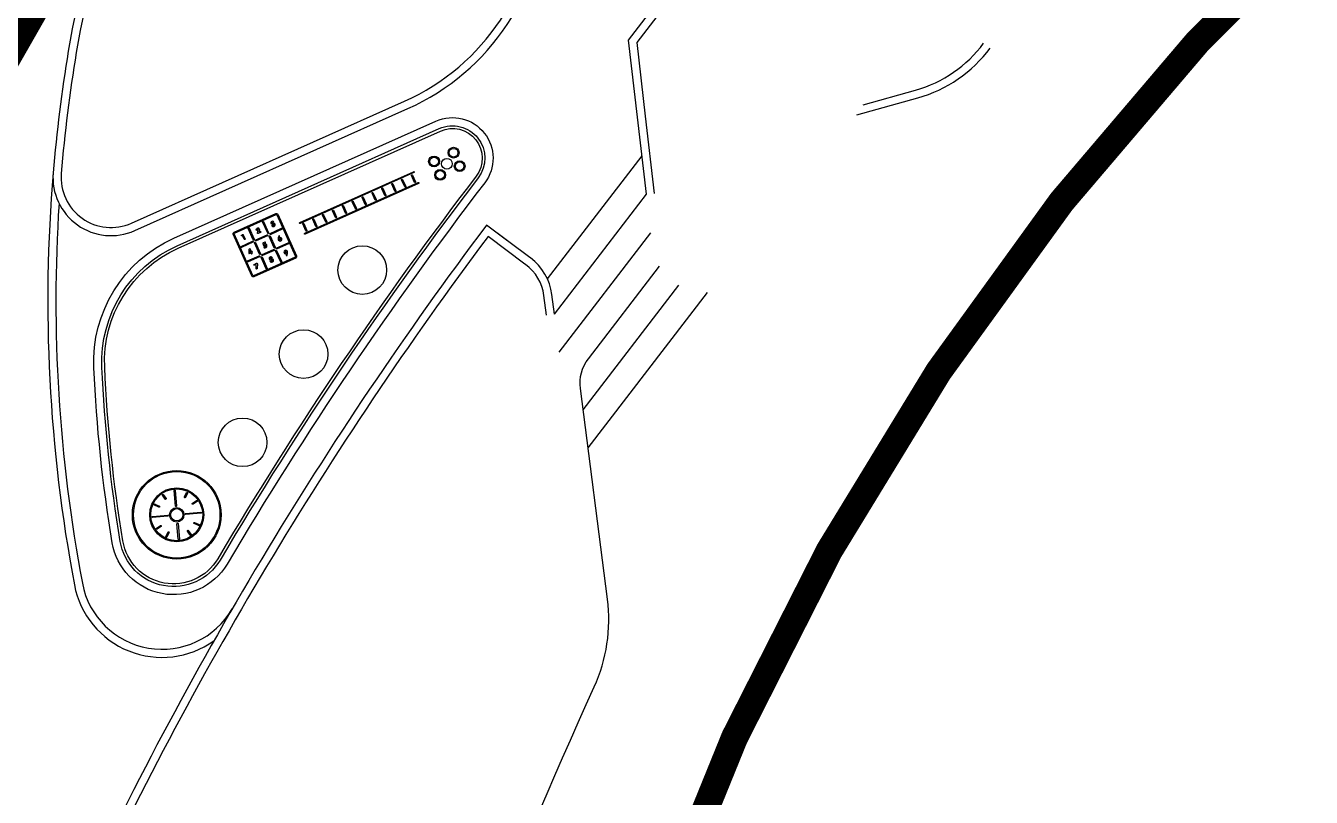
# Model space of a CAD drawing. Extents: x 216 to 1057, y -885 to -291.
# Drawn here: x 1007.362 to 1008.646, y -655.172 to -654.401 of the extents above; entities that cross this region are included whole.
import ezdxf

# ---------------------------------------------------------------- set-up
doc = ezdxf.new("R2010")
doc.units = 0
doc.header["$LTSCALE"] = 1000
doc.header["$MEASUREMENT"] = 0
doc.linetypes.add('ACAD_ISO05W100', pattern=[34, 24, -3, 0.5, -3, 0.5, -3])
doc.layers.get('0').update_dxf_attribs({"linetype": 'CONTINUOUS'})

# ---------------------------------------------------------------- blocks, each defined once
blk = doc.blocks.new('索引图')
h = blk.add_hatch()
h.set_pattern_fill('ANSI31', color=251, scale=5000)
h.set_pattern_definition([(45, (-343244937.3183714, -671142701.8827525), (-5612.66007566822, 5612.660075668221), [])])
edge = h.paths.add_edge_path()
edge.add_line((474407.5695034266, 849246.0949320793), (471961.4824168682, 872080.5886471272))
edge.add_arc((473802.7239907384, 874479.3053838015), 3023.906829938613, 112.14770612387011, 232.49035710153208, ccw=False)
edge.add_line((472662.7244598269, 877280.0934131145), (485144.5482437611, 876056.6904962063))
edge.add_arc((490821.6291841269, 894818.1495767832), 19601.57123384822, 253.1645670300042, 285.0454535990267)
edge.add_arc((535425.1867590547, 934510.5323102474), 70696.5205690701, 236.0173147541104, 273.4034183485807)
edge.add_arc((535504.6345329881, 891078.1280997992), 27450.00000291775, 278.626962257317, 310.0839641810231)
edge.add_arc((507987.6031206846, 837504.7870352268), 55706.71354032421, 35.78127363576395, 42.86748750051143)
edge.add_arc((460404.9622062445, 879583.3686020374), 88510.51567408946, 357.2924791764528, 383.2197027970678)
edge.add_arc((611879.5264365077, 967468.6756749153), 87900.88406072807, 177.822075168889, 217.0728858094556, ccw=False)
edge.add_arc((521394.0556711555, 969755.5174274445), 2849.99999992837, 21.6969756052398, 136.7241946144876)
edge.add_arc((-1051364.124063849, 1756782.142626643), 1755957.063733553, 333.4427902041672, 333.7850218765273)
edge.add_arc((451831.639523685, 1016629.958314657), 80420.50501293989, 333.7850218763528, 349.163224694669)
edge.add_arc((680700.5987665653, 979929.2554711103), 151428.2793542369, 157.7845440161333, 171.806633082232, ccw=False)
edge.add_arc((673499.7102047205, 982870.149908185), 143649.998299275, 142.7410691608906, 157.784544016253, ccw=False)
edge.add_line((559167.5784763098, 1069838.45255816), (558548.3468564749, 1078406.886191487))
edge.add_line((558548.3468564749, 1078406.886191487), (557329.3905843496, 1099741.710198522))
edge.add_arc((545843.7931640148, 1099166.339105248), 11499.99999986853, 2.867835175945921, 74.28143903347058)
edge.add_line((548959.2845650315, 1110236.285506606), (535075.7167782784, 1114143.633788943))
edge.add_arc((535888.4536654949, 1117031.445893526), 2999.999999869557, 185.8751967509291, 254.2814390329491, ccw=False)
edge.add_arc((501309.9255030155, 1114587.172596693), 31666.48874836095, 3.869863132161769, 7.879743417269482)
edge.add_arc((529089.9081161022, 1118431.95366621), 3621.707140081853, 7.879743415470297, 55.74017717469603)
edge.add_line((531128.7359472513, 1121425.270168543), (521378.2423542738, 1126248.940049648))
edge.add_arc((30220.45447468758, 1349568.658356905), 539543.9455499442, 326.7720747651391, 335.5496474575754, ccw=False)
edge.add_arc((-6171.933083176613, 1372077.675903082), 582321.4335526038, 318.7051269726821, 326.88160868489615, ccw=False)
edge.add_arc((171776.2617781758, 1209439.882978201), 341327.7311211052, 309.70752646402156, 319.5040732944212, ccw=False)
edge.add_arc((55117.16018939018, 1301809.262161613), 487887.9099547695, 308.1793238806736, 313.31941270813155, ccw=False)
edge.add_arc((126118.8730468154, 1207856.378620386), 370152.4186992944, 304.9436071108155, 308.5293949241199, ccw=False)
edge.add_arc((113823.9324491024, 1196839.611242294), 368528.5447735003, 300.64306800766445, 307.49238635127136, ccw=False)
edge.add_arc((337424.3314990997, 805994.5203204155), 81990.28941735627, 115.8628856578045, 121.4015220407493)
edge.add_arc((97639.0413556695, 1198802.421962738), 378221.6541062893, 296.06110377461727, 301.4015220409873, ccw=False)
edge.add_line((263802.9439566135, 859036.0653184652), (256962.0801167488, 855781.1913676262))
edge.add_arc((375754.2405962944, 905340.6315073967), 128715.6381267079, 202.6456306824729, 225.5096330048358)
edge.add_line((285551.6938570142, 813518.9779603481), (287730.2858566642, 811467.9149770737))
edge.add_line((287730.2858566642, 811467.9149770737), (289964.6812006235, 809643.117395997))
edge.add_line((289964.6812006235, 809643.117395997), (292923.6812007427, 809168.117395997))
edge.add_line((292923.6812007427, 809168.117395997), (295884.6812006235, 809653.117395997))
edge.add_line((295884.6812006235, 809653.117395997), (298547.6812006235, 811028.117395997))
edge.add_line((298547.6812006235, 811028.117395997), (303657.6812006831, 816639.117395997))
edge.add_line((303657.6812006831, 816639.117395997), (307014.6812006235, 820433.117395997))
edge.add_line((307014.6812006235, 820433.117395997), (310989.6812006235, 823565.117395997))
edge.add_line((310989.6812006235, 823565.117395997), (315464.6812006235, 825937.117395997))
edge.add_line((315464.6812006235, 825937.117395997), (320286.6812006235, 827489.117395997))
edge.add_line((320286.6812006235, 827489.117395997), (325298.6812007427, 828160.117395997))
edge.add_line((325298.6812007427, 828160.117395997), (330357.6812006235, 827930.117395997))
edge.add_line((330357.6812006235, 827930.117395997), (335295.6812006235, 826811.117395997))
edge.add_line((335295.6812006235, 826811.117395997), (341051.6812006235, 824161.117395997))
edge.add_line((341051.6812006235, 824161.117395997), (346204.6812006235, 820502.117395997))
edge.add_line((346204.6812006235, 820502.117395997), (350596.6812006235, 815934.117395997))
edge.add_line((350596.6812006235, 815934.117395997), (354066.6812006235, 810637.117395997))
edge.add_line((354066.6812006235, 810637.117395997), (359598.6812006235, 811577.117395997))
edge.add_line((359598.6812006235, 811577.117395997), (359737.6812006235, 810907.117395997))
edge.add_line((359737.6812006235, 810907.117395997), (370781.6812006235, 813067.117395997))
edge.add_line((370781.6812006235, 813067.117395997), (372251.6812006235, 813335.117395997))
edge.add_line((372251.6812006235, 813335.117395997), (376772.6812006235, 813996.117395997))
edge.add_line((376772.6812006235, 813996.117395997), (381313.6812006235, 814298.117395997))
edge.add_line((381313.6812006235, 814298.117395997), (385873.6812006235, 814250.117395997))
edge.add_line((385873.6812006235, 814250.117395997), (390422.6812006235, 813852.117395997))
edge.add_line((390422.6812006235, 813852.117395997), (392002.6812006235, 813659.117395997))
edge.add_line((392002.6812006235, 813659.117395997), (397031.6812006235, 813260.117395997))
edge.add_line((397031.6812006235, 813260.117395997), (402062.6812006235, 813661.117395997))
edge.add_line((402062.6812006235, 813661.117395997), (402062.6812006235, 813651.117395997))
edge.add_line((402062.6812006235, 813651.117395997), (402132.6812006235, 813671.117395997))
edge.add_line((402132.6812006235, 813671.117395997), (402202.6812006235, 813680.117395997))
edge.add_line((402202.6812006235, 813680.117395997), (402202.6812006235, 813690.117395997))
edge.add_line((402202.6812006235, 813690.117395997), (405803.6812006235, 814374.117395997))
edge.add_line((405803.6812006235, 814374.117395997), (409474.6812006235, 814617.117395997))
edge.add_line((409474.6812006235, 814617.117395997), (411174.6812006235, 814594.117395997))
edge.add_line((411174.6812006235, 814594.117395997), (423522.6812006235, 813482.117395997))
edge.add_line((423522.6812006235, 813482.117395997), (423677.6812006235, 805492.117395997))
edge.add_line((423677.6812006235, 805492.117395997), (432317.0690256953, 805645.7726012468))
edge.add_arc((461112.1766551137, 818656.104942441), 31597.89504093763, 96.38033133729942, 204.3146137160496, ccw=False)
edge.add_arc((463263.4610075951, 792938.2904518843), 57399.99999606382, 78.80503004148352, 95.66161567550171, ccw=False)
at = {"color": 251}
for p, q in [((567392.4377831817, 1043297.41381073), (570891.8851020932, 1047856.821816444)), ((567651.2354606986, 1041992.183142543), (571057.450871706, 1046430.119879007)), ((556788.2081620097, 1045042.218471527), (556784.8731268644, 1045040.727794409)), ((567832.3513500094, 1040585.741358757), (571223.0166413784, 1045003.417941809)), ((568712.6205996871, 1038447.80556941), (572255.8306023479, 1043064.231701851)), ((568893.7364890575, 1037041.363785744), (573308.9961440563, 1042793.977951288))]:
    blk.add_line(p, q, dxfattribs=at)
at = {"color": 1, "linetype": 'ACAD_ISO05W100', "ltscale": 0.03, "const_width": 1000}
for points in [[(521378.2423542142, 1126248.940049648), (531128.7359471917, 1121425.270168543, -0.211920157797844), (532677.4190757275, 1118928.469247699, -0.01749818897221606), (532904.2119976282, 1116724.360127687, 0.3076699847938471), (535075.7167782187, 1114143.633788943), (548959.2845649719, 1110236.285506606, -0.3220932815818425), (557329.39058429, 1099741.710198522), (558548.3468564153, 1078406.886191487), (559167.5784762502, 1069838.45255816, 0.06573397494688461), (540513.0487084985, 1037182.854457736, 0.06125936300527053), (530817.9877910018, 1001509.957854271, -0.06720095396101577), (523980.3263497353, 981104.9725186825, -0.001493268481743016), (519319.0781241655, 971709.2236949205, -0.5487733083235757), (524042.1391205788, 970809.1559063196, 0.1729583194082745), (541746.1098856926, 914479.3437148333, -0.1136139508916956)], [(564444.3940349817, 901877.5037351847, -0.1769928370782909), (574317.4222055078, 1026325.115397215, -0.09861868473712644), (596922.770236671, 1057563.617743015, -0.1053010351463915), (667291.6705527902, 1099549.106402993), (666647.1378279924, 1101442.404435515, -0.02396594373874133), (684941.9293399453, 1106707.110543728, -0.0867434143769297)]]:
    blk.add_lwpolyline(points, format="xyb", dxfattribs=at)
at = {"color": 251}
for points in [[(1016375.437951028, 1102824.904461861), (969741.8851175308, 1057710.662218809, -0.4818206991470801), (964855.8170170784, 1058345.266430855, 0.1548283177842877), (843803.0204826593, 1164503.387272835, 0.08187367446735877), (776512.0391656756, 1181638.096227646, 0.001680698963398093), (776512.0391656756, 1181638.096227646, 0.02149187837066414), (767940.0684645176, 1182006.721999526), (748435.2938690186, 1182006.721999526, 0.02149187836614636), (739863.3231696486, 1181638.096227765, 0.001894232401151912), (739863.3231696486, 1181638.096227765, 0.1552603314565006), (620340.7390226722, 1131945.809722424), (588410.9002167583, 1104938.147261381), (577823.794598937, 1095983.107534766, 0.04955000715648913), (557439.2964587808, 1074948.390152216, 0.1257098452073868), (527497.0370032787, 1008002.628129005, -0.01090929499231327), (526620.2816479802, 1003499.278469563, -0.1409582853814632), (499048.0317943096, 952322.1125030518)], [(988777.5201740861, 1028738.504468799, -0.1025609221818195), (967325.8593652844, 1050241.750565052, 0.1627953229228013), (843020.8705124259, 1162717.122616053), (843020.8705124259, 1162717.122616053, 0.0818736744678393), (776344.6346299052, 1179695.29522872, 0.001680698963445967), (776344.6346299052, 1179695.29522872, 0.02149187837067108), (767940.0684645176, 1180056.721999526), (748435.2938690186, 1180056.721999526, 0.02149187836607641), (740030.727705121, 1179695.29522872, 0.001894232401185317), (740030.727705121, 1179695.29522872, 0.1552603314550773), (621600.0575383902, 1130456.979014874), (579083.113114655, 1094494.276827097, 0.1196672096917234), (538407.1345726252, 1038766.800218582)], [(831998.9547507167, 1167018.3236202, 0.06780427196497969), (776331.7573578954, 1179545.84899807, 0.001680698963460794), (776331.7573578954, 1179545.84899807, 0.02149187837071562), (767940.0684645176, 1179906.721999526), (748435.2938690186, 1179906.721999526, 0.02149187836608933), (740043.6049770713, 1179545.84899807, 0.001894232401170337), (740043.6049770713, 1179545.84899807, 0.1552603314535122), (621696.92819345, 1130342.45357585), (579179.9837697148, 1094379.751388073, 0.1196672096917716), (538545.7384477854, 1038709.450713038, 0.05551946195355065), (529566.5990460515, 1007646.379688978, -0.01298191219247465), (528479.8439725637, 1002185.157346606, -0.172937511530178), (489918.1182112694, 941339.8747204542, 0.02236631772471928), (481476.5572787523, 934111.1465265751)], [(558158.5191475749, 1083190.588673949), (558398.5347161293, 1078399.381351113, -0.1821593967384159), (557321.7867158055, 1075041.618237734, 0.1257098444971211), (527349.2111430764, 1008028.074446201, -0.01090929499245158), (526473.7065086961, 1003531.148965955)], [(554585.6617289782, 1063993.827621222, 0.05089058408858418), (540650.734354198, 1038302.55581677, 0.04951407885004759)], [(570726.3193323612, 1049283.523753643), (570395.1877930164, 1052136.92762816), (577487.3402317762, 1061377.24864459, -0.6494751881768596), (581040.5210741162, 1060523.386096358, -0.01432485135965344), (581176.1085093617, 1059651.637570858, -0.006825363076811011)], [(571024.3194419742, 1049318.106041789), (570707.204477787, 1052050.727250934), (577725.3237834573, 1061194.590961695, -0.6494751882008769), (580745.5274994969, 1060468.807795644, -0.01432485145960354), (580878.4736210704, 1059614.041384339, -0.006697728788774043)], [(552186.0205672979, 1059800.707589626, 0.0406411980249332), (541339.3348662853, 1039163.641545057)], [(578834.6509462595, 1049367.624333978), (581095.7831811905, 1049999.006906986, 0.1670466738287585), (583772.1862741113, 1051843.162016153, 0.1586610062201325)], [(579070.6877503991, 1049745.009732604), (581015.0997536182, 1050287.953588128, 0.167046674520971), (583530.9187006354, 1052021.459409595, 0.1601546638791315)], [(549106.056566298, 1047229.328824639, 0.06779915461153627), (549891.8962677121, 1031974.693330884, 0.5478486129180531), (555054.0794242024, 1029903.532433271)], [(549322.6180942655, 1046093.32775259, 0.06283015815523196), (550186.6739668846, 1032030.425799489, 0.6950922208252401), (555730.3716360927, 1031084.023171425)], [(565932.5587235093, 1044688.53529346), (565133.0419210792, 1045280.910712361, 0.0524218016944155), (549848.7469747066, 1019792.797260404, 0.2402313043740392), (550120.9223141074, 1012257.202534914, 0.06417037482279168), (554499.4150884151, 1006324.515689373, 0.06417037482279168)], [(566561.6564377546, 1043849.054852128), (565194.0013346076, 1044862.37347424, 0.05189537074794624), (550120.7543065548, 1019666.258683681, 0.2402313043718959), (550383.0919831395, 1012403.034851909, 0.07013593385609602), (555190.8993035555, 1006048.03063345, 0.00593883044806579), (555190.8993035555, 1006048.03063345, 0.03653338629508368), (555489.7081793547, 1005791.171593189)], [(567651.2354608178, 1041992.183142781), (567557.4277169108, 1042720.640104055, 0.2040280699694854), (566764.4452852607, 1044072.176575899), (566740.2521020174, 1044090.101711512)], [(559187.9269036055, 1004552.471780181, 0.1808807522271192), (560911.5660549402, 1006762.117241979, -0.03069803006602486), (569123.9243243337, 1028192.888176918, 0.1397471341442142), (569614.308152318, 1031445.818886995), (568610.5569805503, 1039240.371982217, -0.1982092846288572), (568908.3543691635, 1040345.242341518), (571540.0603771806, 1043774.0757128)], [(567353.6924314499, 1041953.866753817), (567259.8846875429, 1042682.323715091, 0.2040280699769361), (566585.8496205807, 1043831.129716158), (566561.656437397, 1043849.054851651)]]:
    blk.add_lwpolyline(points, format="xyb", dxfattribs=at)
at = {"color": 251, "linetype": 'ACAD_ISO05W100', "ltscale": 0.03, "const_width": 500}
blk.add_lwpolyline([(541746.1098857522, 914479.3437148333, -0.1729583194064503), (524042.1391206384, 970809.1559063196, 0.5487733083235757), (519319.0781242251, 971709.2236949205, 0.001493268481743016), (523980.3263497949, 981104.9725186825, 0.06720095396101577), (530817.9877910614, 1001509.957854271, -0.06125936300527053), (540513.0487085581, 1037182.854457736, -0.06573397494688461), (559167.5784763098, 1069838.45255816), (558548.3468564749, 1078406.886191487), (557329.3905843496, 1099741.710198522, 0.3220932815818425), (548959.2845650315, 1110236.285506606), (535075.7167782784, 1114143.633788943, -0.3076699847938471), (532904.2119976878, 1116724.360127687, 0.01749818897221606), (532677.4190757871, 1118928.469247699, 0.211920157797844), (531128.7359472513, 1121425.270168543), (521378.2423542738, 1126248.940049648, -0.03831812334298199), (481547.5290536284, 1053914.230127573, -0.03569177615521699), (431339.6634726524, 987783.7065854073, -0.04277155296237365)], format="xyb", dxfattribs=at)
at = {"color": 251}
for points in [[(549106.056566298, 1047229.328824639, 0.5709209573368543), (552125.8334112167, 1045086.261882424), (562227.8284103274, 1049601.600673795, 0.2896228201112442), (567345.7984049916, 1057301.234522939, 0.078897898154468), (565416.1357616186, 1071545.836946368, 0.6055514146837773), (560803.7598460317, 1072431.440561056, 0.0182090911761061), (554585.6617289782, 1063993.827621222, 0.1090948105851058), (549666.3474389315, 1051725.648177862, 0.02002776250830207)], [(549405.0007586479, 1047204.181859374, 0.5709209572702459), (552003.4133926034, 1045360.147513866), (562105.4083917737, 1049875.486305118, 0.2896228201165842), (567045.876535058, 1057308.080828667, 0.07889789815406228), (565128.8447806835, 1071459.443125725, 0.6055514146555863), (561038.6246290803, 1072244.789727449, 0.01820909117617702), (554833.4853826761, 1063824.761253595, 0.1090948105846637), (549962.3209878206, 1051676.661870122, 0.02002776250855362)], [(551291.2588822246, 1033534.336151123, -0.02965518862528918), (550612.7982501984, 1040009.328320146, -0.3081228046497057), (553567.3787032366, 1044799.550972819), (563268.8570958972, 1049135.868870616, -0.7779419408354364), (565071.9440169334, 1046854.54671371, 0.02977994104977525), (555539.8742060661, 1032737.77396512, -0.7002345637053479)], [(551587.248503983, 1033583.225248337, -0.02965518862548998), (550912.4930959344, 1040022.856049061, -0.3081228046483867), (553689.7987217903, 1044525.665341496), (563391.2771144509, 1048861.983239293, -0.7779419408561213), (564833.7466652393, 1047036.925499916, 0.02977994104980347), (555281.6966115832, 1032890.562478185, -0.7002345636887082)], [(551685.911711216, 1033599.521614075, -0.02965518862573555), (551012.3913778663, 1040027.365292072, -0.308122804651822), (553730.6053946018, 1044434.370131135), (563432.083787322, 1048770.688028812, -0.7779419407914319), (564754.3475478292, 1047097.718428731, 0.02977994104976456), (555195.6374134421, 1032941.491982579, -0.7002345636640794)], [(558248.4605898261, 1045353.034360528, -0.9999999999999999), (558232.1379206777, 1045389.552444816), (562431.7176017761, 1047266.65939486, -0.9999999999999999), (562448.0402709246, 1047230.141310692)], [(558428.0099502802, 1044951.335434556, -0.9999999999999999), (558411.6872811317, 1044987.853518724), (562611.2669622302, 1046864.960468888, -0.9999999999999999), (562627.5896313787, 1046828.44238472)], [(562112.0478641391, 1046707.54289639), (561997.7891802192, 1046963.169485688, -0.9999999999999999), (562034.3072643876, 1046979.492154837), (562148.5659483075, 1046723.865565538, -0.9999999999999999)], [(562477.2287060022, 1046870.769587755), (562362.9700220823, 1047126.396177053, -0.9999999999999999), (562399.4881062508, 1047142.718846202), (562513.7467901707, 1046887.092256904, -0.9999999999999999)], [(561016.5053386092, 1046217.862822533), (560902.2466546893, 1046473.489411831, -0.9999999999999999), (560938.7647389174, 1046489.81208086), (561053.0234228373, 1046234.185491562, -0.9999999999999999)], [(561381.6861804724, 1046381.089513779), (561267.4274965525, 1046636.716103077, -0.9999999999999999), (561303.9455807209, 1046653.038772225), (561418.2042646408, 1046397.412182927, -0.9999999999999999)], [(561746.8670223355, 1046544.316205144), (561632.608338356, 1046799.942794442, -0.9999999999999999), (561669.126422584, 1046816.265463591), (561783.385106504, 1046560.638874292, -0.9999999999999999)], [(559920.962813139, 1045728.182748556), (559806.704129219, 1045983.809337854, -0.9999999999999999), (559843.2222133875, 1046000.132007003), (559957.4808973074, 1045744.505417705, -0.9999999999999999)], [(560286.1436549425, 1045891.409439802), (560171.8849710226, 1046147.0360291, -0.9999999999999999), (560208.4030552506, 1046163.358698249), (560322.6617391706, 1045907.732108951, -0.9999999999999999)], [(560651.3244968057, 1046054.636131167), (560537.0658128858, 1046310.262720466, -0.9999999999999999), (560573.5838970542, 1046326.585389614), (560687.8425809741, 1046070.958800316, -0.9999999999999999)], [(555767.1302621961, 1044950.320572376, -0.4142135623729618), (555797.4233847857, 1045029.581702352), (557340.0110239983, 1045719.079746842, -0.414213562373095), (557419.2721539736, 1045688.786624193), (558108.8151071668, 1044146.098512411, -0.414213562373095), (558078.5219845772, 1044066.837382436), (556535.9343453646, 1043377.339337945, -0.414213562373095), (556456.6732153893, 1043407.632460594)], [(555803.6483463645, 1044966.643241405, -0.4142135623729618), (555813.7460539341, 1044993.063618064), (557356.3336930871, 1045682.561662555, -0.414213562373095), (557382.7540697455, 1045672.463955045), (558072.2970229983, 1044129.775843382, -0.414213562373095), (558062.1993154287, 1044103.355466723), (556519.6116762757, 1043413.857422233, -0.414213562373095), (556493.1912996173, 1043423.955129743)], [(558825.4202876091, 1045238.50267458), (558711.1616036892, 1045494.129263878, -0.9999999999999999), (558747.6796879172, 1045510.451933026), (558861.9383718371, 1045254.825343728, -0.9999999999999999)], [(559190.6011294723, 1045401.729365945), (559076.3424455523, 1045657.355955243, -0.9999999999999999), (559112.8605297208, 1045673.678624272), (559227.1192136407, 1045418.052035093, -0.9999999999999999)], [(559555.7819712758, 1045564.956057191), (559441.5232873559, 1045820.582646489, -0.9999999999999999), (559478.0413715839, 1045836.905315638), (559592.3000555038, 1045581.278726339, -0.9999999999999999)], [(556352.0774747133, 1045185.119191527), (556540.3498271108, 1044764.021429896, -1.000103317014524), (556503.8317429423, 1044747.698760748), (556316.165956676, 1045167.556256413, -0.966059496709694)], [(556764.429823041, 1045051.306408286, -0.9999999999999999), (556779.1202252507, 1045018.440132618), (556690.6437963247, 1044978.893384576, -0.6584946193896899), (556666.3180122972, 1045001.298105359, 0.03258367424141401), (556696.1603141427, 1045107.873686075, 0.09630136029677694), (556696.4584860802, 1045126.667976141, 0.1781852396653656), (556687.4187266827, 1045142.138334274, 0.2604915855047325), (556669.3025435805, 1045145.428455591, 0.1213813190585746), (556658.7455861568, 1045138.638167977, 0.1598037887854314), (556655.4578287601, 1045131.66727674, 0.06521700019969638), (556655.5792114735, 1045112.916496992, -0.0439870711170571), (556656.1236847639, 1045101.769366741, -0.2671591835406404), (556647.0988363028, 1045087.413976073, -0.05803682844423024), (556640.0734058619, 1045084.677003622, -0.3394503548021074), (556623.0681020617, 1045091.84555161, -0.2997436624515465), (556627.3063628674, 1045156.876133323, -0.2016523153927426), (556675.5509971976, 1045184.839995742, -0.4602457374123469), (556737.991548419, 1045128.356747866, -0.04294282929129392), (556734.8491224647, 1045100.682494164, -0.03457108586017973), (556715.2530255914, 1045029.325611353)], [(556890.6187438965, 1045425.833652377), (557078.8910962939, 1045004.735890865, -1.000103317014524), (557042.3730121255, 1044988.413221717), (556854.7072258592, 1045408.270717263, -0.966059496709694)], [(557575.4870717525, 1045134.375055075), (557154.3893101811, 1044946.102702737, -1.000103317014524), (557138.0666410327, 1044982.620786905), (557557.9241366386, 1045170.286573172, -0.966059496709694)], [(557263.9212706685, 1045355.713741183, 0.3777162897249495), (557254.5146286488, 1045418.659647346, 0.2837661029696152), (557194.7989787459, 1045425.216009378, 0.2145634861280751), (557155.9963775873, 1045382.811883092, 0.138337384298083), (557155.0256288052, 1045364.082387924, 0.2596297535345584), (557170.4326506257, 1045347.564260602, 0.1880222981198708), (557182.4342620373, 1045349.40760541, 0.2030212160059945), (557188.9224283099, 1045356.593664765, 0.05468715196718592), (557191.9097636938, 1045368.322548985, -0.07043594604709386), (557196.5011808276, 1045381.284438729, -0.2317409503810976), (557217.7407839298, 1045392.372126341, -0.3048871349135807), (557233.8325909376, 1045380.116253495, -0.2123667789969011), (557234.7607762218, 1045366.494935632, -0.08723645292305758), (557222.6574497819, 1045353.558651209, 0.05965225730395476), (557213.734326899, 1045344.055665612, 0.2342436355327175), (557213.0248686671, 1045332.869774699, 0.1222918414054631), (557219.529053092, 1045321.615075827, 0.2139876626601181), (557227.2668687105, 1045318.78063488, 0.04317511625832732), (557246.2397004962, 1045322.189564347, -0.09190965030114813), (557261.6433128119, 1045322.780695319, -0.1720585362525656), (557269.3578277826, 1045316.885342479, -0.1553632073212508), (557276.0825212002, 1045298.69238472, -0.2854596450186069), (557261.5473809242, 1045275.88235867, -0.2471797600981332), (557238.0450330973, 1045274.493029594, -0.04849859364486804), (557221.9507929683, 1045283.642962933, 0.124230055548517), (557212.2443765402, 1045287.517186165, 0.1915902195388016), (557200.628411293, 1045282.680533409, 0.1351285832786412), (557193.4374364018, 1045271.200632215, 0.2206024927971833), (557195.9638230205, 1045257.62867403, 0.2467912021643954), (557245.2861163616, 1045233.836472631, 0.2326069374441735), (557307.5848991275, 1045267.167143106, 0.6266265248584723)], [(558460.2394458055, 1045075.275983334), (558345.9807618856, 1045330.902572513, -0.9999999999999999), (558382.4988460541, 1045347.225241661), (558496.757529974, 1045091.598652363, -0.9999999999999999)], [(556498.4045333862, 1044652.946133256), (556077.3067718148, 1044464.673780799, -1.000103317014524), (556060.9841026664, 1044501.191865087), (556480.8415982723, 1044688.857651234, -0.966059496709694)], [(556116.262863636, 1044937.697220445, -0.4142135623729618), (556141.3622214794, 1044928.104398251), (556205.5411316156, 1044784.519373894, -0.9999999999999999), (556168.1100953221, 1044767.788638115), (556111.6844530106, 1044894.027572393), (556097.1306319237, 1044887.522378802, -0.9999999999999999), (556081.6240962744, 1044922.21455884)], [(556592.8031628132, 1044646.552804112), (556781.0755152106, 1044225.455042601, -1.000103317014524), (556744.5574310422, 1044209.132373452), (556556.8916447759, 1044628.989869118, -0.966059496709694)], [(557036.9458025694, 1044893.660594106), (556615.848040998, 1044705.388241768, -1.000103317014524), (556599.5253718495, 1044741.906325936), (557019.3828674555, 1044929.572112203, -0.966059496709694)], [(556940.7590830326, 1044587.364086509, 0.07620739720538425), (556914.4629998207, 1044573.55276525), (556906.3190047145, 1044601.861955166), (556953.948828876, 1044623.195873737, 0.9999999999999999), (556938.7639027834, 1044657.168528914), (556874.1038691401, 1044628.26711309, 0.3802390595814876), (556864.8152385354, 1044607.674989939), (556887.8058113456, 1044534.125259399, 0.1779050147990201), (556892.0082041621, 1044528.655281186, 0.1449355422155076), (556901.6411019564, 1044525.929932833, 0.1742167873879986), (556913.3874812722, 1044530.31275773, 0.060019156091425), (556920.6609908342, 1044538.139017344, -0.1523572528692361), (556936.5994132161, 1044549.993335009, -0.3795124713861432), (556967.0832187533, 1044539.559355378, -0.1668837132905238), (556973.3739506602, 1044510.197842836, -0.229046401458799), (556963.032546401, 1044492.047414899, -0.1739124959247296), (556941.9418702722, 1044486.633692741, -0.02192208755548594), (556921.1253734827, 1044489.011284947, 0.1638884539223925), (556911.2407876849, 1044487.578003407, 0.2016361838896236), (556901.9970835447, 1044476.691565871, 0.2008290649738744), (556903.3270792365, 1044462.010981917, 0.2126859918779518), (556918.4564384818, 1044450.148902655, 0.1855652425934003), (556978.6159855723, 1044457.472958088, 0.3483777993626551), (557016.0846162438, 1044527.200119257, 0.2468800645768708), (556983.0747116208, 1044581.974681497, 0.2106576730774019)], [(557131.1633746624, 1044887.942029834), (557319.4357270598, 1044466.844268322, -1.000103317014524), (557282.9176428318, 1044450.521599174), (557095.2518566251, 1044870.379094839, -0.966059496709694)], [(557815.5716765523, 1044595.552255988), (557394.4739149809, 1044407.279903531, -1.000103317014524), (557378.151245892, 1044443.797987819), (557798.0087414384, 1044631.463774085, -0.966059496709694)], [(557468.4012132287, 1044817.103016615, -0.01197720679548457), (557485.2202026844, 1044872.735157371, 0.8913042845117123), (557449.5929346085, 1044885.214954495, 0.1050331263623682), (557428.5384306312, 1044770.020092249, 0.08572556923267126), (557435.7222265005, 1044737.481322646, 0.4328506956172636), (557526.243980825, 1044703.104858518, 0.574294753495332), (557539.8776741028, 1044819.785945773, 0.3827292109248622), (557469.2300412655, 1044816.580521822)], [(557503.4928609729, 1044793.498123765, 0.1840753249361491), (557486.5601523519, 1044791.840405822, 0.2901458259411618), (557471.8060236573, 1044772.235179543, 0.3370602653682744), (557492.843244195, 1044737.942009807, 0.189298893346816), (557510.0226923823, 1044739.396127582, 0.3819261046466569), (557523.9877226353, 1044769.95212698, 0.2466499978606886)], [(556739.1189942956, 1044114.404864073), (556318.0212327242, 1043926.132511616, -1.000103317014524), (556301.6985635757, 1043962.650595903), (556721.5560591817, 1044150.316382051, -0.966059496709694)], [(556467.3326070309, 1044280.578080058, 0.9999999999999999), (556452.6422047615, 1044313.444355845), (556447.70249933, 1044311.236431241), (556411.7598969936, 1044391.649442673, 0.7751395667070288), (556350.6573700905, 1044381.265566111), (556339.67576617, 1044250.320108771, 0.5708369214643598), (556362.8511478901, 1044233.877484322), (556425.8748173714, 1044262.047486305), (556436.0096644163, 1044239.373180151, 0.9999999999999999), (556472.5277485847, 1044255.695849299), (556462.3929015398, 1044278.370155454)], [(556833.2375978827, 1044108.638026118), (557021.5099502802, 1043687.540264487, -1.000103317014524), (556984.9918661118, 1043671.217595458), (556797.3260798454, 1044091.075091004, -0.966059496709694)], [(557277.6602634788, 1044355.119324923), (556856.5625019073, 1044166.846972585, -1.000103317014524), (556840.2398327589, 1044203.365056753), (557260.0973283648, 1044391.030843019, -0.966059496709694)], [(557208.1466479897, 1044038.264645934, 0.5627559052525914), (557171.3119297624, 1044112.70944941, 0.175642950968487), (557125.9887564778, 1044102.303193808, 0.3349830361582273), (557099.7181558609, 1044042.478392124, 0.3017929929937849), (557137.8323243856, 1044006.835904121, 0.3729227256094436), (557139.5781590939, 1043936.228960752, 0.2172985995515444), (557188.2939291, 1043915.388668656, 0.2764972251372848), (557254.5769389868, 1043957.243176222, 0.5388159587254376)], [(557179.379511416, 1044052.562924623, 0.2492383287921643), (557167.8181750774, 1044073.612648845, 0.2561042298822757), (557149.8694041967, 1044074.275951385, 0.2965183776810068), (557138.3142803907, 1044057.417311668, 0.2294024064679223), (557147.7553164363, 1044037.0282377, 0.3033486669924516), (557169.2231166363, 1044036.717943311, 0.2879937322287112)], [(557371.8793396354, 1044349.39739573), (557560.1516920328, 1043928.299634218, -1.000103317014524), (557523.6336078048, 1043911.97696507), (557335.967821598, 1044331.834460616, -0.966059496709694)], [(557740.0847432613, 1044236.599384427, -0.01197720679548457), (557723.2657538056, 1044180.967243671, 0.8913042845119978), (557758.8930218816, 1044168.487446547, 0.1050331263623681), (557779.9475258589, 1044283.682308793, 0.08572556923267137), (557772.7637299299, 1044316.221078396, 0.4328506956172636), (557682.2419756651, 1044350.597542524, 0.574294753495332), (557668.6082823873, 1044233.91645515, 0.3827292109248623), (557739.2559152246, 1044237.121879101)], [(557736.6799328327, 1044281.467221498, 0.3370602653682744), (557715.6427122355, 1044315.760391235, 0.1892988933468161), (557698.4632640481, 1044314.30627346, 0.3819261046466568), (557684.4982338548, 1044283.750274062, 0.2466499978606888), (557704.9930954576, 1044260.204277158, 0.1840753249361492), (557721.9258040786, 1044261.861995101, 0.2901458259411617)], [(556660.4121392965, 1043856.981783986), (556653.747918427, 1043683.016481161, -1.013740424772295), (556611.8084543347, 1043685.196588397), (556621.358204186, 1043830.603282571), (556555.0583027601, 1043800.968886971, -0.9999999999999999), (556539.9598338008, 1043834.748114824), (556632.2654634714, 1043876.006419659, -0.5558915314109926)], [(557204.8093557358, 1044004.848290563, 0.521053312713829), (557165.9325350523, 1043991.260344505, 0.357076912737063), (557184.8699083924, 1043955.173762798, 0.3715304701979837), (557215.0184649825, 1043969.487032652, 0.3140648902038636)]]:
    blk.add_lwpolyline(points, format="xyb", close=True, dxfattribs=at)
for points in [[(571057.450871706, 1046430.119879007), (570726.3193323612, 1049283.523753643)], [(571355.4509813786, 1046464.702167153), (571024.3194419742, 1049318.106041789)], [(566740.2521019578, 1044090.101711392), (565133.0419214964, 1045280.9107126)]]:
    blk.add_lwpolyline(points, dxfattribs=at)
blk.add_lwpolyline([(556376.7898829579, 1044279.540267467), (556379.3347186446, 1044366.169871569), (556411.1844151616, 1044294.913762093)], close=True, dxfattribs=at)
at = {"color": 251, "flags": 128}
for points in [[(553581.4783667922, 1035460.186789513, -0.9999999999999999), (553621.3319383264, 1035463.606267929), (553670.2304809093, 1034893.700194597, -0.9999999999999999), (553630.3769093156, 1034890.280716062)], [(553146.9580124617, 1035291.847586513, -0.9999999999999506), (553179.7624786496, 1035314.735727549), (553282.7591133118, 1035167.115629792, -0.9999999999999999), (553249.9546471238, 1035144.227488756)], [(554041.9536335468, 1035388.712638617, -0.9999999999999999), (554078.1775782108, 1035371.747207999), (554001.8331407905, 1035208.739457011, -1.000000000000049), (553965.6091961265, 1035225.704887629)], [(554404.9998369217, 1035096.576574802, -0.9999999999999999), (554427.8879779577, 1035063.772108674), (554280.2678802013, 1034960.775473952, -0.9999999999999999), (554257.3797391653, 1034993.579940081)], [(552783.347797811, 1034468.326116323, -0.9999999999999999), (552779.9283192754, 1034508.179687977), (553349.8343927264, 1034557.0782305, -0.9999999999999999), (553353.2538712025, 1034517.224658966)], [(552854.8219487071, 1034928.801383138, -0.9999999999999999), (552871.7873792648, 1034965.025327802), (553034.7951301932, 1034888.680890322, -0.9999999999999999), (553017.8296996951, 1034852.456945777)], [(554573.3390398622, 1034662.056220531, -0.9999999999999999), (554576.7585183978, 1034622.202648878), (554006.8524449468, 1034573.304106355, -0.9999999999999999), (554003.4329664707, 1034613.157677889)], [(552951.6870007515, 1034033.805762053, -0.9999999999999999), (552928.7988597155, 1034066.610228181), (553076.4189574718, 1034169.606862903, -0.9999999999999999), (553099.3070985079, 1034136.802396774)], [(553775.208470881, 1033670.195547342, -0.9999999999999999), (553735.3548993468, 1033666.776068926), (553686.4563567638, 1034236.682142258, -0.9999999999999999), (553726.3099283576, 1034240.101620793)], [(554501.8648889661, 1034201.580953717, -0.9999999999999999), (554484.8994584084, 1034165.357009053), (554321.89170748, 1034241.701446533, -0.9999999999999999), (554338.8571379781, 1034277.925391078)], [(553314.7332041264, 1033741.669698238, -0.9999999999999999), (553278.5092594624, 1033758.635128856), (553354.8536968827, 1033921.642879844, -1.000000000000049), (553391.0776415467, 1033904.677449226)], [(554209.7288252115, 1033838.534750342, -0.9999999999999506), (554176.9243590236, 1033815.646609306), (554073.9277243614, 1033963.266707063, -0.9999999999999999), (554106.7321905494, 1033986.154848099)]]:
    blk.add_lwpolyline(points, format="xyb", close=True, dxfattribs=at)
at = {"color": 251}
for centre, radius in [((563197.5991150737, 1047645.683400035), 199.9999999999985), ((563922.4830861688, 1047969.688382268), 199.9999999999985), ((563922.4830861688, 1047969.688382268), 159.9999999999974), ((563197.5991150737, 1047645.683400035), 159.9999999999974), ((563420.8116154075, 1047146.298598766), 199.9999999999985), ((563671.6473507881, 1047557.993490577), 199.9999999999971), ((564145.6955865026, 1047470.303580999), 199.9999999999985), ((564145.6955865026, 1047470.303580999), 159.9999999999974), ((563420.8116154075, 1047146.298598766), 159.9999999999974), ((560543.4233806133, 1043624.311306953), 900), ((558369.7732908726, 1040514.172701001), 900), ((556112.569278717, 1037247.868266106), 900), ((553678.3434188366, 1034565.191168427), 1640.000000043728), ((553678.3434188366, 1034565.191168427), 1600.000000043728), ((553678.3434188366, 1034565.191168427), 1000.000000000001), ((553678.3434188366, 1034565.191168427), 959.9999999999998), ((553678.3434188366, 1034565.191168427), 268.0000000000007), ((553678.3434188366, 1034565.191168427), 228.0000000000006)]:
    blk.add_circle(centre, radius, dxfattribs=at)

msp = doc.modelspace()

# ---------------------------------------------------------------- block references
at = {"xscale": 2.700000000000001e-05, "yscale": 2.700000000000001e-05, "zscale": 2.700000000000001e-05}
msp.add_blockref('索引图', (992.5635139495978, -682.8226928765148), dxfattribs=at)

doc.saveas('drawing.dxf')
